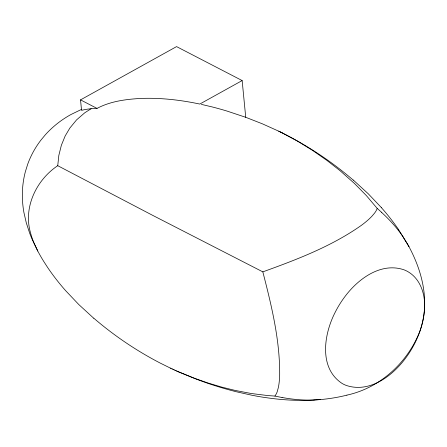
<?xml version="1.0" encoding="UTF-8"?>
<svg xmlns="http://www.w3.org/2000/svg" width="447" height="447" viewBox="0 0 447 447"><rect width="100%" height="100%" fill="white"/><g stroke="black" fill="none" stroke-linecap="round" stroke-linejoin="round"><path stroke-width="0.67" d="M37.744 251.024L34.279 243.727A86.947 76.482 25.7 0 1 30.525 232.831C23.093 207.408 36.369 179.945 57.741 165.692L58.831 155.427L61.356 145.281L65.161 135.983L69.849 128.071L76.571 119.88L84.818 112.745L91.143 108.722L97.01 108.403C109.889 101.542 124.679 99.43 139.073 98.536A176.895 155.606 25.7 0 1 149.717 98.295C166.558 98.396 183.337 100.569 199.798 104.056L242.151 80.566L245.727 117.298L262.372 123.819L278.755 131.2M282.051 132.82L297.641 141.207L312.693 150.499L326.852 160.367L339.904 170.564L354.365 183.387L366.328 195.557L377.218 208.419L376.257 210.548A29.876 26.278 25.7 0 1 374.407 213.32L371.926 216.236A78.331 68.905 25.7 0 1 366.87 221.002A120.595 106.084 25.7 0 1 361.534 225.238C331.64 246.336 297.031 259.517 262.83 271.865L152.438 215.23L57.741 165.692M179.649 372.312L193.64 377.972L207.883 382.967L221.846 387.136L235.295 390.466L251.365 393.533L267.837 395.573L274.916 396.076L276.224 394.031A25.658 22.568 25.7 0 0 277.263 391.527L278.336 387.588A70.162 61.72 25.7 0 0 279.151 382.487A111.526 98.105 25.7 0 0 279.671 375.407C280.04 340.251 271.547 305.698 262.83 271.865M91.143 108.733A61.49 54.093 25.7 0 0 81.55 110.353L80.533 99.877L176.565 46.605L242.151 80.566M81.466 109.42L70.877 114.561A118.511 104.246 25.7 0 0 45.326 134.804L40.923 140.118A114.957 101.123 25.7 0 0 27.703 164.194L25.345 171.777A114.583 100.793 25.7 0 0 22.791 204.346A118.338 104.095 25.7 0 0 23.942 212.621L26.3 222.863L29.597 232.96A150.466 132.357 25.7 0 0 31.921 238.81L38.04 251.577A179.018 157.473 25.7 0 0 43.627 261.26L47.661 267.518A215.845 189.869 25.7 0 0 65.743 290.779L78.773 304.524L93.736 318.247M346.889 395.126C379.944 387.996 407.636 362.634 419.794 331.383A105.067 92.423 25.7 0 0 424.555 307.922C425.645 286.505 419.035 265.468 409.005 246.738A106.822 93.965 25.7 0 0 406.882 242.956L403.384 237.402M320.276 399.59L320.985 399.529A171.117 150.522 25.7 0 0 346.9 395.154M320.549 399.568L309.67 400.255A222.74 195.931 25.7 0 1 272.536 398.523L265.093 397.539A266.295 234.245 25.7 0 1 251.672 395.187L236.502 391.796A314.392 276.553 25.7 0 1 197.205 379.469M320.113 399.607L314.017 399.976M282.068 397.528L274.916 396.076M201.39 104.38L212.398 106.989A306.676 269.764 25.7 0 1 227.121 111.102L245.727 117.298M197.194 379.492L178.096 371.636M176.548 370.949L179.359 372.217M175.006 370.256L177.593 371.435M173.458 369.552L175.833 370.641M171.922 368.836L174.079 369.842M170.385 368.116L172.33 369.032M170.586 368.211L160.02 362.981A308.413 271.295 25.7 0 1 93.786 318.197M278.682 131.167L279.308 131.468M279.163 131.401L279.861 131.736M279.649 131.636L280.414 132.01M280.129 131.871L280.967 132.278M280.61 132.105L282.074 132.826M281.09 132.346L287.024 135.34M80.533 99.877L97.01 108.403M377.218 208.419L381.772 212.47M353.309 180.068L368.272 193.791L381.319 207.525M398.685 229.769L409.005 246.738M287.013 135.368A308.413 271.295 25.7 0 1 353.259 180.124M381.302 207.537A216.817 190.724 25.7 0 1 398.707 229.758M381.716 212.526A134.977 118.734 25.7 0 1 403.485 237.346M314.029 400.059A140.788 123.841 25.7 0 1 282.074 397.484M424.611 305.407C424.549 318.51 420.739 331.378 414.933 343.045A130.585 114.873 25.7 0 1 411.715 348.945A129.798 114.175 25.7 0 1 405.317 358.522C392.153 376.257 369.239 393.31 346.14 385.387A25.149 22.121 25.7 0 1 342.05 383.414C318.493 367.915 323.974 333.954 335.155 312.347A130.608 114.885 25.7 0 1 338.53 306.161A129.803 114.181 25.7 0 1 344.861 296.691C358.013 278.967 380.894 261.931 403.982 269.804A25.161 22.132 25.7 0 1 408.027 271.737C419.649 278.464 424.734 292.528 424.611 305.407"/></g></svg>
